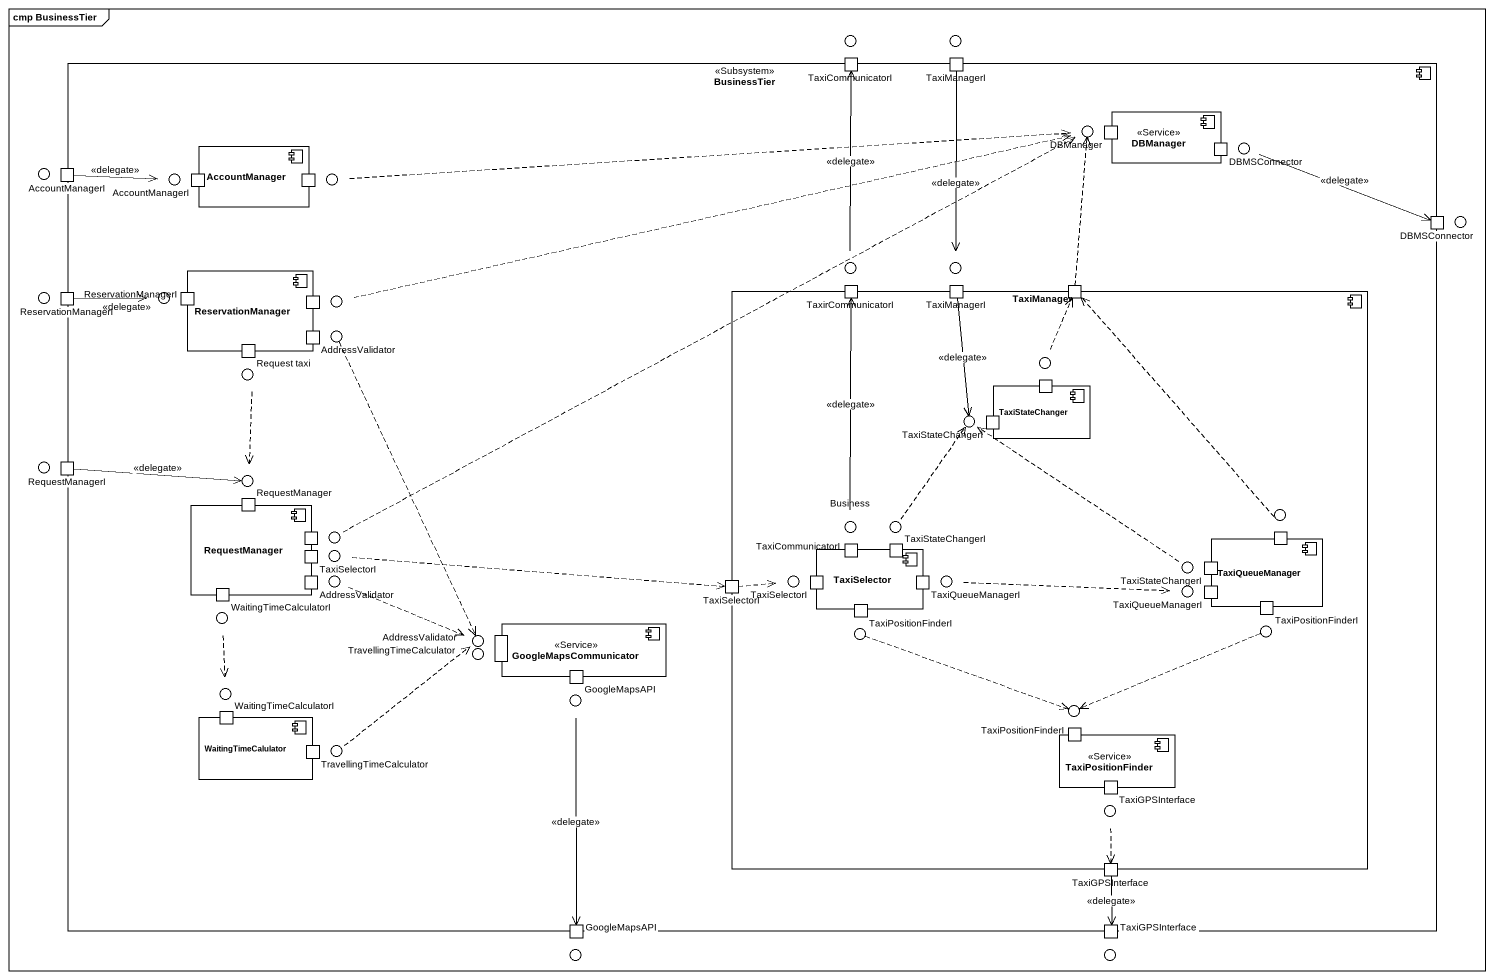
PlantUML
@startuml
mainframe cmp BusinessTier
() " " as lollipop1
() " " as lollipop2
component BusinessTier <<Subsystem>> #FFFFFF {
  port TaxiCommunicatorI
  port TaxiManagerI
  component "DBManager" as DBManager_2 <<Service>> #FFFFFF {
    port DBManager
    port DBMSConnector
  }
  port AccountManagerI
  component AccountManager #FFFFFF {
    port "AccountManagerI" as AccountManagerI_2
    port " " as port1
  }
  port "DBMSConnector" as DBMSConnector_2
  port ReservationManagerI
  component ReservationManager #FFFFFF {
    port "ReservationManagerI" as ReservationManagerI_2
    port " " as port3
    port AddressValidator
    port "Request taxi" as Request_taxi
  }
  component TaxiManager #FFFFFF {
    port TaxirCommunicatorI
    port "TaxiManagerI" as TaxiManagerI_2
    port " " as port2
    component TaxiStateChanger #FFFFFF {
      port " " as port4
      port TaxiStateChangerI
    }
    component TaxiSelector #FFFFFF {
      port "TaxiCommunicatorI" as TaxiCommunicatorI_2
      port "TaxiStateChangerI" as TaxiStateChangerI_2
      port "TaxiSelectorI" as TaxiSelectorI_3
      port TaxiPositionFinderI
      port TaxiQueueManagerI
    }
    component TaxiQueueManager #FFFFFF {
      port "TaxiStateChangerI" as TaxiStateChangerI_3
      port " " as port6
      port "TaxiQueueManagerI" as TaxiQueueManagerI_2
      port "TaxiPositionFinderI" as TaxiPositionFinderI_2
    }
    port "TaxiSelectorI" as TaxiSelectorI_2
    component TaxiPositionFinder <<Service>> #FFFFFF {
      port "TaxiPositionFinderI" as TaxiPositionFinderI_3
      port TaxiGPSInterface
    }
    port "TaxiGPSInterface" as TaxiGPSInterface_2
  }
  port RequestManagerI
  component RequestManager #FFFFFF {
    port "RequestManager" as RequestManager_2
    port TaxiSelectorI
    port " " as port5
    port WaitingTimeCalculatorI
    port "AddressValidator" as AddressValidator_2
  }
  component GoogleMapsCommunicator <<Service>> #FFFFFF {
    port " " as port7
    port GoogleMapsAPI
  }
  component WaitingTimeCalulator #FFFFFF {
    port "WaitingTimeCalculatorI" as WaitingTimeCalculatorI_2
    port "TravellingTimeCalculator" as TravellingTimeCalculator_2
  }
  port "GoogleMapsAPI" as GoogleMapsAPI_2
  port "TaxiGPSInterface" as TaxiGPSInterface_3
}
() " " as lollipop3
() " " as lollipop4
() " " as lollipop5
() " " as lollipop6
() " " as lollipop7
() " " as lollipop8
() " " as lollipop9
() " " as lollipop10
() " " as lollipop11
() " " as lollipop12
() " " as lollipop13
() " " as lollipop14
() " " as lollipop15
() " " as lollipop16
() " " as lollipop17
() " " as lollipop18
() " " as lollipop19
() Business
() " " as lollipop20
() " " as lollipop21
() " " as lollipop22
() " " as lollipop23
() " " as lollipop24
() " " as lollipop25
() " " as lollipop26
() " " as lollipop27
() " " as lollipop28
() " " as lollipop29
() "AddressValidator" as AddressValidator_3
() TravellingTimeCalculator
() " " as lollipop30
() " " as lollipop31
() " " as lollipop32
() " " as lollipop33
() " " as lollipop34
() " " as lollipop35
() " " as lollipop36
() " " as lollipop37
() " " as lollipop38
BusinessTier -up- lollipop3
BusinessTier -up- lollipop5
BusinessTier -left- lollipop6
BusinessTier -up- lollipop7
BusinessTier -up- lollipop8
BusinessTier -up- lollipop9
BusinessTier -left- lollipop12
BusinessTier -left- lollipop13
BusinessTier -left- lollipop14
BusinessTier -left- lollipop15
TaxiManager -up- lollipop16
TaxiManager -up- lollipop17
BusinessTier -left- lollipop19
TaxiManager -left- Business
TaxiManager -left- lollipop20
TaxiManager -right- lollipop21
BusinessTier -left- lollipop22
BusinessTier -left- lollipop23
TaxiManager -right- lollipop24
BusinessTier -left- lollipop25
BusinessTier -left- lollipop26
TaxiManager -left- lollipop27
TaxiManager -left- lollipop28
TaxiManager -right- lollipop29
BusinessTier -left- AddressValidator_3
BusinessTier -left- TravellingTimeCalculator
TaxiManager -left- lollipop30
TaxiManager -right- lollipop31
BusinessTier -left- lollipop32
BusinessTier -- lollipop33
TaxiManager -- lollipop34
BusinessTier -- lollipop35
TaxiManager -- lollipop36
TaxiManagerI --> lollipop9 : <<delegate>>
AccountManagerI -right-> lollipop6 : <<delegate>>
lollipop5 -right-> DBMSConnector_2 : <<delegate>>
lollipop7 .right.> lollipop3
lollipop8 -up-> TaxiCommunicatorI : <<delegate>>
ReservationManagerI -right-> lollipop12 : <<delegate>>
TaxiManagerI_2 --> lollipop17 : <<delegate>>
port2 .up.> lollipop3
lollipop13 .right.> lollipop3
lollipop14 ..> AddressValidator_3
lollipop15 ..> lollipop19
lollipop16 .up.> port2
RequestManagerI -right-> lollipop19 : <<delegate>>
Business -up-> TaxirCommunicatorI : <<delegate>>
lollipop20 .up.> lollipop17
lollipop21 .up.> port2
lollipop22 .right.> TaxiSelectorI_2
lollipop23 .right.> lollipop3
lollipop24 .up.> lollipop17
lollipop25 ..> lollipop32
lollipop26 .right.> AddressValidator_3
TaxiSelectorI_2 .right.> lollipop27
lollipop28 .right.> lollipop29
lollipop30 .right.> lollipop34
lollipop31 .left.> lollipop34
lollipop33 --> GoogleMapsAPI_2 : <<delegate>>
lollipop35 .up.> AddressValidator_3
lollipop36 ..> TaxiGPSInterface_2
TaxiGPSInterface_2 --> TaxiGPSInterface_3 : <<delegate>>
@enduml
